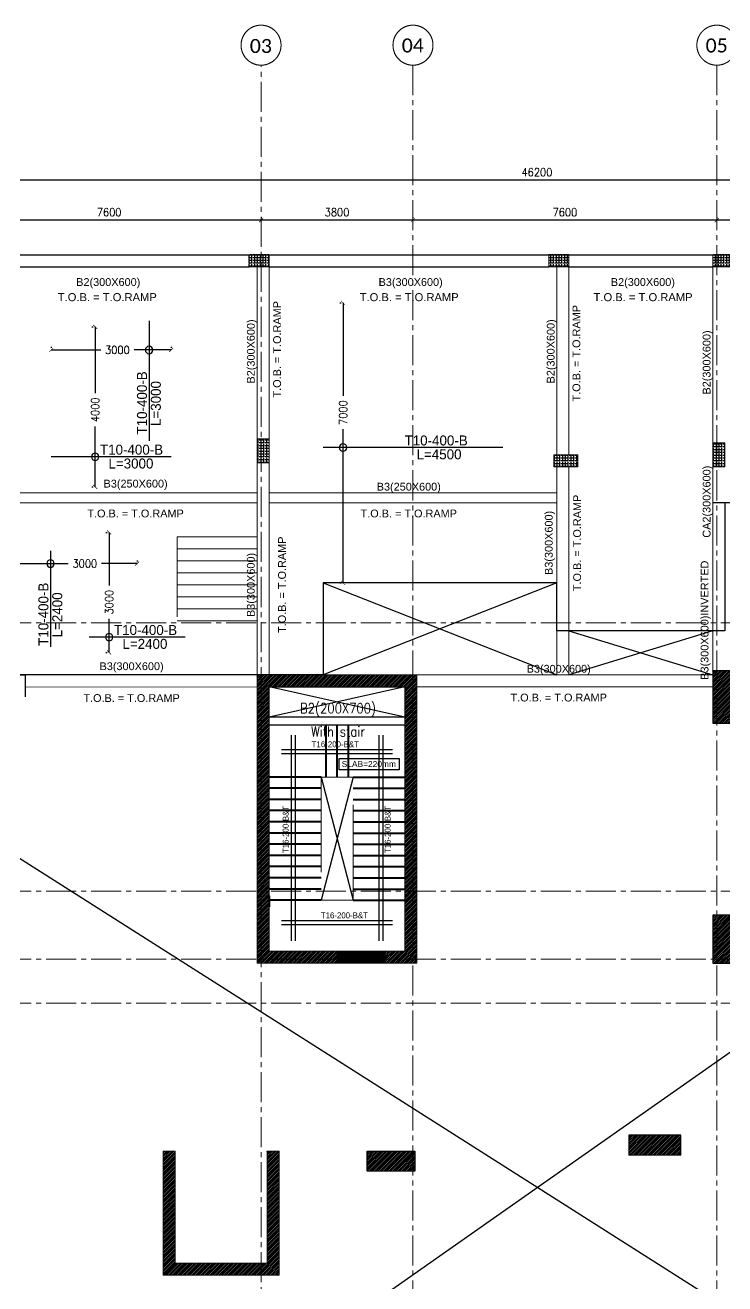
# Model space of a CAD drawing. Header units: millimetres. Extents: x -967280 to 3852, y 2833 to 1955156.
# Drawn here: x -330529 to -313029, y 597322 to 628777 of the extents above; entities that cross this region are included whole.
import ezdxf
from ezdxf.enums import TextEntityAlignment as Align

# ---------------------------------------------------------------- set-up
doc = ezdxf.new("R2010")
doc.units = ezdxf.units.MM
doc.header["$LTSCALE"] = 1000
doc.header["$PDMODE"] = 35
doc.header["$PDSIZE"] = 25
for name, pattern in [('$0$DASHED2', [0.375, 0.25, -0.125]), ('Columns_Structural070816$0$CENTER2', [1.125, 0.75, -0.125, 0.125, -0.125]), ('HIDDEN', [0.375, 0.25, -0.125]), ('HRZN_Line-Ptrn-Dash', [4, 2, -2]), ('HRZN_Line-Ptrn-Sold', [9144001.0, 9144000.0, -1]), ('Overhead', [3.96875, 2.38125, -1.5875])]:
    doc.linetypes.add(name, pattern=pattern)
for name, color, linetype in [('_N-DIM 3', 7, 'Continuous'), ('B05-FIRST FLOOR PLAN$0$STR_ROOF RFT$0$S-SYMB', 30, 'Continuous'), ('S - col hach', 1, 'Continuous'), ('S - dot', 1, 'Continuous'), ('S -Beams', 2, 'Continuous'), ('S-OPENING', 4, 'Continuous')]:
    doc.layers.add(name, color=color, linetype=linetype)
for name, color, linetype, lineweight in [('A-AX-ATT-100', 7, 'HRZN_Line-Ptrn-Sold', 18), ('A-STAIR', 1, 'HRZN_Line-Ptrn-Sold', 13), ('BEAMS', 3, 'HRZN_Line-Ptrn-Sold', 18), ('S - column', 6, 'Continuous', 60), ('S - stair', 3, 'Continuous', 40), ('ST-000-AXIS', 9, 'Columns_Structural070816$0$CENTER2', 9), ('ST-203-SLAB-TXT', 7, 'Continuous', 30), ('ST-RFT-BOT', 2, '$0$DASHED2', 30)]:
    doc.layers.add(name, color=color, linetype=linetype, lineweight=lineweight)
doc.styles.add('Arial_3', font='arial.ttf', dxfattribs={"height": 7999.15942})
doc.styles.add('B05-FIRST FLOOR PLAN$0$T25-100', font='STENCIL.shx', dxfattribs={"height": 250})
doc.styles.add('B05-FIRST FLOOR PLAN$0$XS-Roof RFT$0$T25-100', font='STENCIL.shx', dxfattribs={"height": 250})
doc.styles.add('Calibri_2', font='calibri.ttf', dxfattribs={"height": 300})
doc.styles.add('ST-DIM', font='romans.shx', dxfattribs={"width": 0.85})
doc.styles.add('TUNELNO', font='romans.shx', dxfattribs={"width": 0.9})
doc.styles.add('XREF-ST-FRAMING 1ST FLOOR$0$STRECTURAL', font='arial.ttf')
doc.dimstyles.new('Copy(2) of DSEC', dxfattribs={"dimtxt": 200, "dimasz": 100, "dimexe": 50, "dimexo": 80, "dimgap": 100, "dimtad": 1, "dimdec": 0, "dimrnd": 5, "dimzin": 0, "dimdsep": 46, "dimtxsty": 'TUNELNO', "dimblk": 'ARCHTICK', "dimcen": 0.09, "dimclrd": 1, "dimclre": 1, "dimclrt": 3, "dimadec": 0, "dimazin": 0, "dimtfac": 0.78125, "dimtdec": 0, "dimtix": 1, "dimtmove": 2, "dimatfit": 3, "dimldrblk": 'ARCHTICK', "dimfxl": 1, "dimtolj": 1, "dimtzin": 0, "dimarcsym": 0})
pattern_1 = [(90, (-416898.87, -510539.72), (-69.85, 4e-15), [50.8, -19.05]), (180, (-416898.87, -510539.72), (-9e-15, -69.85), [50.8, -19.05])]
pattern_2 = [(45, (193250.144, -596912.31), (-22.4506403, 22.4506403), [])]
pattern_3 = [(90, (613578.686, -423037.37), (-69.85, 4e-15), [50.8, -19.05]), (180, (613578.686, -423037.37), (-9e-15, -69.85), [50.8, -19.05])]

# ---------------------------------------------------------------- blocks, each defined once
blk = doc.blocks.new('A$C46269fcd new')
at = {"layer": 'S - col hach', "true_color": 0xcd6928}
h = blk.add_hatch(dxfattribs=at)
h.set_pattern_fill('ANGLE', color=32, scale=10, angle=90)
h.set_pattern_definition([(90, (-416898.87, -510439.72), (-69.85, 4e-15), [50.8, -19.05]), (180, (-416898.87, -510439.72), (-9e-15, -69.85), [50.8, -19.05])])
h.paths.add_polyline_path([(16400, 31200), (16100, 31200), (16100, 30600), (16400, 30600)])
h = blk.add_hatch(dxfattribs=at)
h.set_pattern_fill('ANGLE', color=32, scale=10, angle=90)
h.set_pattern_definition(pattern_1)
h.paths.add_polyline_path([(27800, 31100), (27500, 31100), (27500, 30500), (27800, 30500)])
h = blk.add_hatch(dxfattribs=at)
h.set_pattern_fill('ANGLE', color=32, scale=10, angle=90)
h.set_pattern_definition(pattern_1)
h.paths.add_polyline_path([(23525, 30800), (23525, 30500), (24125, 30500), (24125, 30800)])
at = {"layer": 'S - column', "lineweight": 15}
for points in [[(16400, 31200), (16100, 31200), (16100, 30600), (16400, 30600)], [(27800, 31100), (27500, 31100), (27500, 30500), (27800, 30500)], [(23525, 30800), (23525, 30500), (24125, 30500), (24125, 30800)]]:
    blk.add_lwpolyline(points, close=True, dxfattribs=at)
blk = doc.blocks.new('FROM FOUNDATION TO UPPER LOWER BASEMENT_COLUMNS(new2)')
at = {"layer": 'S - col hach'}
h = blk.add_hatch(dxfattribs=at)
h.set_pattern_fill('ANSI31', color=256, scale=10)
h.set_pattern_definition([(45, (907727.56, 223202.353), (-22.4506403, 22.4506403), [])])
h.paths.add_polyline_path([(436699, 635440), (436699, 628840), (436199, 628840), (436199, 628540), (436999, 628540), (436999, 635740), (432999, 635740), (432999, 628540), (433299, 628540), (434999, 628540), (434999, 628840), (433299, 628840), (433299, 635440)])
h = blk.add_hatch(dxfattribs=at)
h.set_pattern_fill('ANSI31', color=256, scale=10)
h.set_pattern_definition(pattern_2)
h.paths.add_polyline_path([(444899, 634540), (444899, 635840), (444399, 635840), (444399, 634540)])
h = blk.add_hatch(dxfattribs=at)
h.set_pattern_fill('ANSI31', color=256, scale=10)
h.set_pattern_definition(pattern_2)
h.paths.add_polyline_path([(444899, 628540), (444899, 629740), (444399, 629740), (444399, 628540)])
h = blk.add_hatch(dxfattribs=at)
h.set_pattern_fill('ANSI31', color=256, scale=10)
h.set_pattern_definition([(45, (172750.148, -603312.31), (-22.4506403, 22.4506403), [])])
h.paths.add_polyline_path([(443599, 623740), (443599, 624240), (442299, 624240), (442299, 623740)])
h = blk.add_hatch(dxfattribs=at)
h.set_pattern_fill('ANSI31', color=256, scale=10)
h.set_pattern_definition(pattern_2)
h.paths.add_polyline_path([(433249, 623840), (433249, 621040), (430949, 621040), (430949, 623840), (430649, 623840), (430649, 620740), (433549, 620740), (433549, 623840)])
h = blk.add_hatch(dxfattribs=at)
h.set_pattern_fill('ANSI31', color=256, scale=10)
h.set_pattern_definition([(45, (167000.147, -603712.31), (-22.4506403, 22.4506403), [])])
h.paths.add_polyline_path([(436456, 623340), (436949, 623340), (436949, 623840), (435749, 623840), (435749, 623340)])
at = {"layer": 'S - column', "lineweight": 15}
blk.add_lwpolyline([(433299, 628840), (433299, 635440), (436699, 635440), (436699, 628840), (436199, 628840), (436199, 628540), (436999, 628540), (436999, 635740), (432999, 635740), (432999, 628540), (433299, 628540), (434999, 628540), (434999, 628840), (433299, 628840)], dxfattribs=at)
for points in [[(444399, 634540), (444899, 634540), (444899, 635840), (444399, 635840)], [(444399, 628540), (444899, 628540), (444899, 629740), (444399, 629740)], [(442299, 623740), (443599, 623740), (443599, 624240), (442299, 624240)], [(433249, 623840), (433249, 621040), (430949, 621040), (430949, 623840), (430649, 623840), (430649, 620740), (433549, 620740), (433549, 623840)], [(435749, 623340), (436949, 623340), (436949, 623840), (435749, 623840)]]:
    blk.add_lwpolyline(points, close=True, dxfattribs=at)
at = {"layer": 'ST-RFT-BOT', "color": 7, "linetype": 'Continuous', "ltscale": 30}
for points in [[(425399, 635190), (425399, 635740), (427199, 635740), (427199, 635190)], [(444899, 635840), (444399, 635840), (444399, 634540), (444899, 634540)], [(444899, 629740), (444399, 629740), (444399, 628540), (444899, 628540)], [(443599, 623740), (443599, 624240), (442299, 624240), (442299, 623740)], [(435749, 623340), (435749, 623840), (436949, 623840), (436949, 623340)]]:
    blk.add_lwpolyline(points, dxfattribs=at)
blk = doc.blocks.new('str col s')
at = {"layer": 'S - col hach', "true_color": 0xcd6928}
h = blk.add_hatch(dxfattribs=at)
h.set_pattern_fill('ANGLE', color=32, scale=10, angle=90)
h.set_pattern_definition(pattern_3)
h.paths.add_polyline_path([(-3850, 0), (-3850, -300), (-3350, -300), (-3350, 0)])
h = blk.add_hatch(dxfattribs=at)
h.set_pattern_fill('ANGLE', color=32, scale=10, angle=90)
h.set_pattern_definition(pattern_3)
h.paths.add_polyline_path([(-10850, -300), (-10850, 0), (-11350, 0), (-11350, -300)])
h = blk.add_hatch(dxfattribs=at)
h.set_pattern_fill('ANGLE', color=32, scale=10, angle=90)
h.set_pattern_definition(pattern_3)
h.paths.add_polyline_path([(750, 0), (250, 0), (250, -300), (750, -300)])
at = {"layer": 'S - column', "lineweight": 15}
for points in [[(-3350, 0), (-3850, 0), (-3850, -300), (-3350, -300)], [(-10850, 0), (-11350, 0), (-11350, -300), (-10850, -300)], [(750, 0), (250, 0), (250, -300), (750, -300)]]:
    blk.add_lwpolyline(points, close=True, dxfattribs=at)
blk = doc.blocks.new('_ArchTick')
at = {"color": 0, "linetype": 'ByBlock', "const_width": 0.15}
blk.add_lwpolyline([(-0.5, -0.5), (0.5, 0.5)], dxfattribs=at)
blk = doc.blocks.new('*D147')
at = {"layer": '_N-DIM 3', "color": 1, "lineweight": -2, "ltscale": 30, "transparency": 16777216}
for p, q in [((-329879, 620740), (-329879, 620710)), ((-329879, 620660), (-328638, 620660)), ((-326879, 620660), (-327804, 620660)), ((-326879, 620740), (-326879, 620710))]:
    blk.add_line(p, q, dxfattribs=at)
at = {"layer": 'Defpoints', "color": 0, "ltscale": 30, "transparency": 16777216}
for p in [(-329879, 620660), (-329879, 620660), (-326879, 620660)]:
    blk.add_point(p, dxfattribs=at)
at = {"layer": '_N-DIM 3', "color": 1, "lineweight": -2, "ltscale": 30, "transparency": 16777216, "xscale": 100, "yscale": 100, "zscale": 100, "rotation": 180}
blk.add_blockref('_ArchTick', (-329879, 620660), dxfattribs=at)
at = {"layer": '_N-DIM 3', "color": 1, "lineweight": -2, "ltscale": 30, "transparency": 16777216, "xscale": 100, "yscale": 100, "zscale": 100}
blk.add_blockref('_ArchTick', (-326879, 620660), dxfattribs=at)
at = {"layer": '_N-DIM 3', "color": 3, "ltscale": 30, "transparency": 16777216, "insert": (-328221, 620660), "char_height": 200, "attachment_point": 5, "style": 'TUNELNO'}
blk.add_mtext('\\A1;3000', dxfattribs=at)
blk = doc.blocks.new('*D149')
at = {"layer": '_N-DIM 3', "color": 1, "lineweight": -2, "ltscale": 30, "transparency": 16777216}
for p, q in [((-330729, 615401), (-330729, 615371)), ((-330729, 615321), (-329452, 615321)), ((-327729, 615321), (-328618, 615321)), ((-327729, 615401), (-327729, 615371))]:
    blk.add_line(p, q, dxfattribs=at)
at = {"layer": 'Defpoints', "color": 0, "ltscale": 30, "transparency": 16777216}
for p in [(-330729, 615321), (-330729, 615321), (-327729, 615321)]:
    blk.add_point(p, dxfattribs=at)
at = {"layer": '_N-DIM 3', "color": 1, "lineweight": -2, "ltscale": 30, "transparency": 16777216, "xscale": 100, "yscale": 100, "zscale": 100, "rotation": 180}
blk.add_blockref('_ArchTick', (-330729, 615321), dxfattribs=at)
at = {"layer": '_N-DIM 3', "color": 1, "lineweight": -2, "ltscale": 30, "transparency": 16777216, "xscale": 100, "yscale": 100, "zscale": 100}
blk.add_blockref('_ArchTick', (-327729, 615321), dxfattribs=at)
at = {"layer": '_N-DIM 3', "color": 3, "ltscale": 30, "transparency": 16777216, "insert": (-329035, 615321), "char_height": 200, "attachment_point": 5, "style": 'TUNELNO'}
blk.add_mtext('\\A1;3000', dxfattribs=at)
blk = doc.blocks.new('*D157')
at = {"layer": '_N-DIM 3', "color": 1, "lineweight": -2, "ltscale": 30, "transparency": 16777216}
for p, q in [((-322657, 621837), (-322627, 621837)), ((-322577, 621837), (-322577, 619511)), ((-322577, 614837), (-322577, 618677)), ((-322657, 614837), (-322627, 614837))]:
    blk.add_line(p, q, dxfattribs=at)
at = {"layer": 'Defpoints', "color": 0, "ltscale": 30, "transparency": 16777216}
for p in [(-322577, 621837), (-322577, 621837), (-322577, 614837)]:
    blk.add_point(p, dxfattribs=at)
at = {"layer": '_N-DIM 3', "color": 1, "lineweight": -2, "ltscale": 30, "transparency": 16777216, "xscale": 100, "yscale": 100, "zscale": 100}
for p, rotation in [((-322577, 621837), 90), ((-322577, 614837), 270)]:
    blk.add_blockref('_ArchTick', p, dxfattribs=dict(at, rotation=rotation))
at = {"layer": '_N-DIM 3', "color": 3, "ltscale": 30, "transparency": 16777216, "insert": (-322577, 619094), "char_height": 200, "attachment_point": 5, "rotation": 90, "style": 'TUNELNO'}
blk.add_mtext('\\A1;7000', dxfattribs=at)
blk = doc.blocks.new('*D158')
at = {"layer": '_N-DIM 3', "color": 1, "lineweight": -2, "ltscale": 30, "transparency": 16777216}
for p, q in [((-328857, 621237), (-328827, 621237)), ((-328777, 621237), (-328777, 619582)), ((-328777, 617237), (-328777, 618748)), ((-328857, 617237), (-328827, 617237))]:
    blk.add_line(p, q, dxfattribs=at)
at = {"layer": 'Defpoints', "color": 0, "ltscale": 30, "transparency": 16777216}
for p in [(-328777, 621237), (-328777, 621237), (-328777, 617237)]:
    blk.add_point(p, dxfattribs=at)
at = {"layer": '_N-DIM 3', "color": 1, "lineweight": -2, "ltscale": 30, "transparency": 16777216, "xscale": 100, "yscale": 100, "zscale": 100}
for p, rotation in [((-328777, 621237), 90), ((-328777, 617237), 270)]:
    blk.add_blockref('_ArchTick', p, dxfattribs=dict(at, rotation=rotation))
at = {"layer": '_N-DIM 3', "color": 3, "ltscale": 30, "transparency": 16777216, "insert": (-328777, 619165), "char_height": 200, "attachment_point": 5, "rotation": 90, "style": 'TUNELNO'}
blk.add_mtext('\\A1;4000', dxfattribs=at)
blk = doc.blocks.new('*D159')
at = {"layer": '_N-DIM 3', "color": 1, "lineweight": -2, "ltscale": 30, "transparency": 16777216}
for p, q in [((-328507, 616100), (-328477, 616100)), ((-328427, 616100), (-328427, 614774)), ((-328427, 613100), (-328427, 613940)), ((-328507, 613100), (-328477, 613100))]:
    blk.add_line(p, q, dxfattribs=at)
at = {"layer": 'Defpoints', "color": 0, "ltscale": 30, "transparency": 16777216}
for p in [(-328427, 616100), (-328427, 616100), (-328427, 613100)]:
    blk.add_point(p, dxfattribs=at)
at = {"layer": '_N-DIM 3', "color": 1, "lineweight": -2, "ltscale": 30, "transparency": 16777216, "xscale": 100, "yscale": 100, "zscale": 100}
for p, rotation in [((-328427, 616100), 90), ((-328427, 613100), 270)]:
    blk.add_blockref('_ArchTick', p, dxfattribs=dict(at, rotation=rotation))
at = {"layer": '_N-DIM 3', "color": 3, "ltscale": 30, "transparency": 16777216, "insert": (-328427, 614357), "char_height": 200, "attachment_point": 5, "rotation": 90, "style": 'TUNELNO'}
blk.add_mtext('\\A1;3000', dxfattribs=at)
blk = doc.blocks.new('*D1491')
at = {"layer": '_N-DIM 3', "color": 1, "linetype": 'Continuous', "lineweight": -2, "ltscale": 30, "transparency": 16777216}
for p, q in [((544499, 747185), (544499, 747155)), ((552099, 747105), (544499, 747105)), ((552099, 747185), (552099, 747155))]:
    blk.add_line(p, q, dxfattribs=at)
at = {"layer": 'Defpoints', "color": 0, "linetype": 'Continuous', "ltscale": 30, "transparency": 16777216}
for p in [(544499, 747105), (544499, 747105), (552099, 747105)]:
    blk.add_point(p, dxfattribs=at)
at = {"layer": '_N-DIM 3', "color": 1, "linetype": 'Continuous', "lineweight": -2, "ltscale": 30, "transparency": 16777216, "xscale": 100, "yscale": 100, "zscale": 100, "rotation": 180}
blk.add_blockref('_ArchTick', (544499, 747105), dxfattribs=at)
at = {"layer": '_N-DIM 3', "color": 1, "linetype": 'Continuous', "lineweight": -2, "ltscale": 30, "transparency": 16777216, "xscale": 100, "yscale": 100, "zscale": 100}
blk.add_blockref('_ArchTick', (552099, 747105), dxfattribs=at)
at = {"layer": '_N-DIM 3', "color": 3, "linetype": 'Continuous', "ltscale": 30, "transparency": 16777216, "insert": (548299, 747305), "char_height": 200, "attachment_point": 5, "style": 'TUNELNO'}
blk.add_mtext('\\A1;7600', dxfattribs=at)
blk = doc.blocks.new('*D1492')
at = {"layer": '_N-DIM 3', "color": 1, "linetype": 'Continuous', "lineweight": -2, "ltscale": 30, "transparency": 16777216}
for p, q in [((536899, 747185), (536899, 747155)), ((544499, 747105), (536899, 747105)), ((544499, 747185), (544499, 747155))]:
    blk.add_line(p, q, dxfattribs=at)
at = {"layer": 'Defpoints', "color": 0, "linetype": 'Continuous', "ltscale": 30, "transparency": 16777216}
for p in [(536899, 747105), (536899, 747105), (544499, 747105)]:
    blk.add_point(p, dxfattribs=at)
at = {"layer": '_N-DIM 3', "color": 1, "linetype": 'Continuous', "lineweight": -2, "ltscale": 30, "transparency": 16777216, "xscale": 100, "yscale": 100, "zscale": 100, "rotation": 180}
blk.add_blockref('_ArchTick', (536899, 747105), dxfattribs=at)
at = {"layer": '_N-DIM 3', "color": 1, "linetype": 'Continuous', "lineweight": -2, "ltscale": 30, "transparency": 16777216, "xscale": 100, "yscale": 100, "zscale": 100}
blk.add_blockref('_ArchTick', (544499, 747105), dxfattribs=at)
at = {"layer": '_N-DIM 3', "color": 3, "linetype": 'Continuous', "ltscale": 30, "transparency": 16777216, "insert": (540699, 747305), "char_height": 200, "attachment_point": 5, "style": 'TUNELNO'}
blk.add_mtext('\\A1;7600', dxfattribs=at)
blk = doc.blocks.new('*D1493')
at = {"layer": '_N-DIM 3', "color": 1, "linetype": 'Continuous', "lineweight": -2, "ltscale": 30, "transparency": 16777216}
for p, q in [((533099, 747185), (533099, 747155)), ((536899, 747105), (533099, 747105)), ((536899, 747185), (536899, 747155))]:
    blk.add_line(p, q, dxfattribs=at)
at = {"layer": 'Defpoints', "color": 0, "linetype": 'Continuous', "ltscale": 30, "transparency": 16777216}
for p in [(533099, 747105), (533099, 747105), (536899, 747105)]:
    blk.add_point(p, dxfattribs=at)
at = {"layer": '_N-DIM 3', "color": 1, "linetype": 'Continuous', "lineweight": -2, "ltscale": 30, "transparency": 16777216, "xscale": 100, "yscale": 100, "zscale": 100, "rotation": 180}
blk.add_blockref('_ArchTick', (533099, 747105), dxfattribs=at)
at = {"layer": '_N-DIM 3', "color": 1, "linetype": 'Continuous', "lineweight": -2, "ltscale": 30, "transparency": 16777216, "xscale": 100, "yscale": 100, "zscale": 100}
blk.add_blockref('_ArchTick', (536899, 747105), dxfattribs=at)
at = {"layer": '_N-DIM 3', "color": 3, "linetype": 'Continuous', "ltscale": 30, "transparency": 16777216, "insert": (534999, 747305), "char_height": 200, "attachment_point": 5, "style": 'TUNELNO'}
blk.add_mtext('\\A1;3800', dxfattribs=at)
blk = doc.blocks.new('*D1494')
at = {"layer": '_N-DIM 3', "color": 1, "linetype": 'Continuous', "lineweight": -2, "ltscale": 30, "transparency": 16777216}
for p, q in [((525499, 747185), (525499, 747155)), ((533099, 747105), (525499, 747105)), ((533099, 747185), (533099, 747155))]:
    blk.add_line(p, q, dxfattribs=at)
at = {"layer": 'Defpoints', "color": 0, "linetype": 'Continuous', "ltscale": 30, "transparency": 16777216}
for p in [(525499, 747105), (525499, 747105), (533099, 747105)]:
    blk.add_point(p, dxfattribs=at)
at = {"layer": '_N-DIM 3', "color": 1, "linetype": 'Continuous', "lineweight": -2, "ltscale": 30, "transparency": 16777216, "xscale": 100, "yscale": 100, "zscale": 100, "rotation": 180}
blk.add_blockref('_ArchTick', (525499, 747105), dxfattribs=at)
at = {"layer": '_N-DIM 3', "color": 1, "linetype": 'Continuous', "lineweight": -2, "ltscale": 30, "transparency": 16777216, "xscale": 100, "yscale": 100, "zscale": 100}
blk.add_blockref('_ArchTick', (533099, 747105), dxfattribs=at)
at = {"layer": '_N-DIM 3', "color": 3, "linetype": 'Continuous', "ltscale": 30, "transparency": 16777216, "insert": (529299, 747305), "char_height": 200, "attachment_point": 5, "style": 'TUNELNO'}
blk.add_mtext('\\A1;7600', dxfattribs=at)
blk = doc.blocks.new('*D1496')
at = {"layer": '_N-DIM 3', "color": 1, "linetype": 'Continuous', "lineweight": -2, "ltscale": 30, "transparency": 16777216}
for p, q in [((516899, 748185), (516899, 748155)), ((563099, 748105), (516899, 748105)), ((563099, 748185), (563099, 748155))]:
    blk.add_line(p, q, dxfattribs=at)
at = {"layer": 'Defpoints', "color": 0, "linetype": 'Continuous', "ltscale": 30, "transparency": 16777216}
for p in [(516899, 748105), (516899, 748105), (563099, 748105)]:
    blk.add_point(p, dxfattribs=at)
at = {"layer": '_N-DIM 3', "color": 1, "linetype": 'Continuous', "lineweight": -2, "ltscale": 30, "transparency": 16777216, "xscale": 100, "yscale": 100, "zscale": 100, "rotation": 180}
blk.add_blockref('_ArchTick', (516899, 748105), dxfattribs=at)
at = {"layer": '_N-DIM 3', "color": 1, "linetype": 'Continuous', "lineweight": -2, "ltscale": 30, "transparency": 16777216, "xscale": 100, "yscale": 100, "zscale": 100}
blk.add_blockref('_ArchTick', (563099, 748105), dxfattribs=at)
at = {"layer": '_N-DIM 3', "color": 3, "linetype": 'Continuous', "ltscale": 30, "transparency": 16777216, "insert": (539999, 748305), "char_height": 200, "attachment_point": 5, "style": 'TUNELNO'}
blk.add_mtext('\\A1;46200', dxfattribs=at)
blk = doc.blocks.new('Grid - HRZN_G-Datm-Grid-Head-1554275-FIRST FLOOR FFL_1_')
at = {"layer": 'A-AX-ATT-100'}
blk.add_circle((0, 0), 5, dxfattribs=at)
blk = doc.blocks.new('AXES-00')
at = {"layer": 'ST-000-AXIS'}
for p, q in [((533098.9, 695813.8), (533098.9, 750979.6)), ((536898.9, 750979.6), (536898.9, 695813.8)), ((544498.9, 750979.6), (544498.9, 695813.8)), ((575723.2, 737039.7), (505674.3, 737039.7)), ((575723.2, 730339.7), (505674.3, 730339.7)), ((575723.2, 728639.7), (505674.3, 728639.7)), ((575723.2, 727539.7), (505674.3, 727539.7))]:
    blk.add_line(p, q, dxfattribs=at)
at = {"layer": 'A-AX-ATT-100', "xscale": 99.99999999999993, "yscale": 99.99999999999993, "zscale": 99.99999999999993}
blk.add_blockref('Grid - HRZN_G-Datm-Grid-Head-1554275-FIRST FLOOR FFL_1_', (533098.9, 751479.6), dxfattribs=at)
at = {"layer": 'A-AX-ATT-100', "xscale": 99.99999999999993, "yscale": 99.99999999999993, "zscale": 99.99999999999993, "rotation": 180}
for p in [(536898.9, 751479.6), (544498.9, 751479.6)]:
    blk.add_blockref('Grid - HRZN_G-Datm-Grid-Head-1554275-FIRST FLOOR FFL_1_', p, dxfattribs=at)
at = {"layer": 'A-AX-ATT-100', "linetype": 'Continuous', "lineweight": 13, "char_height": 350, "width": 673.417, "attachment_point": 1, "style": 'Calibri_2'}
for s, insert in [('03', (532817.7, 751634.5)), ('04', (536618, 751647.5)), ('05', (544218, 751647.5))]:
    blk.add_mtext(s, dxfattribs=dict(at, insert=insert))
at = {"layer": '_N-DIM 3', "color": 3, "linetype": 'Continuous', "ltscale": 30}
for base, p1, p2, picture, middle in [((516898.9, 748104.7), (563098.9, 748104.7), (516898.9, 748104.7), '*D1496', (539998.9, 748304.7)), ((525498.9, 747104.7), (533098.9, 747104.7), (525498.9, 747104.7), '*D1494', (529298.9, 747304.7)), ((533098.9, 747104.7), (536898.9, 747104.7), (533098.9, 747104.7), '*D1493', (534998.9, 747304.7)), ((536898.9, 747104.7), (544498.9, 747104.7), (536898.9, 747104.7), '*D1492', (540698.9, 747304.7)), ((544498.9, 747104.7), (552098.9, 747104.7), (544498.9, 747104.7), '*D1491', (548298.9, 747304.7))]:
    dim = blk.add_linear_dim(base=base, p1=p1, p2=p2, dimstyle='Copy(2) of DSEC', dxfattribs=at)
    dim.commit()
    dim.dimension.update_dxf_attribs({"geometry": picture, "text_midpoint": middle})

msp = doc.modelspace()

# ---------------------------------------------------------------- hatches: boundary and pattern name
at = {"layer": 'S-OPENING', "ltscale": 30, "transparency": 33554483}
h = msp.add_hatch(dxfattribs=at)
h.set_pattern_fill('ANSI37', scale=5)
h.set_pattern_definition([(45, (567355.478, -97374.431), (-11.22532015, 11.22532015), []), (135, (567355.478, -97374.431), (-11.22532015, -11.22532015), [])])
h.paths.add_polyline_path([(-322728.7, 605637.4), (-321528.7, 605637.4), (-321528.7, 605337.4), (-322728.7, 605337.4)])

# ---------------------------------------------------------------- linework, layer by layer
at = {"layer": 'A-STAIR', "color": 4, "linetype": 'HRZN_Line-Ptrn-Dash'}
for p, q in [((-326728.7, 615687.4), (-324728.7, 615687.4)), ((-326728.7, 615387.4), (-324728.7, 615387.4)), ((-326728.7, 615087.4), (-324728.7, 615087.4)), ((-326728.7, 614787.4), (-324728.7, 614787.4)), ((-326728.7, 614487.4), (-324728.7, 614487.4)), ((-326728.7, 614187.4), (-324728.7, 614187.4)), ((-326728.7, 613887.4), (-324728.7, 613887.4))]:
    msp.add_line(p, q, dxfattribs=at)
msp.add_lwpolyline([(-324728.7, 612537.4), (-324728.7, 615987.4), (-326728.7, 615987.4), (-326728.7, 612537.4)], close=True, dxfattribs=at)
at = {"layer": 'A-STAIR', "linetype": 'Overhead'}
msp.add_lwpolyline([(-322328.7, 609987.4), (-323128.7, 609987.4), (-323128.7, 606907.4), (-322328.7, 606907.4)], close=True, dxfattribs=at)
at = {"layer": 'B05-FIRST FLOOR PLAN$0$STR_ROOF RFT$0$S-SYMB', "extrusion": (0, 0, -1)}
for centre in [(327429.5, 620660), (322577.2, 618220.9), (328777.2, 617991.2), (329894.2, 615321.1), (328427.2, 613483.9)]:
    msp.add_circle(centre, 92.8, dxfattribs=at)
at = {"layer": 'BEAMS'}
for p, q in [((-324728.7, 618437.4), (-324728.7, 622737.4)), ((-324428.7, 622737.4), (-324428.7, 618437.4)), ((-317228.7, 618037.4), (-317228.7, 622737.4)), ((-316928.7, 622737.4), (-316928.7, 618037.4)), ((-313328.7, 618337.4), (-313328.7, 622737.4)), ((-324728.7, 617837.4), (-324728.7, 612537.4)), ((-324428.7, 617837.4), (-324428.7, 612537.4)), ((-317228.7, 612537.4), (-317228.7, 617737.4)), ((-316928.7, 617737.4), (-316928.7, 612537.4)), ((-313328.7, 612637.4), (-313328.7, 617737.4)), ((-332028.7, 617087.4), (-324728.7, 617087.4)), ((-324428.7, 617087.4), (-317228.7, 617087.4)), ((-332028.7, 616837.4), (-324728.7, 616837.4)), ((-324428.7, 616837.4), (-317228.7, 616837.4)), ((-330528.7, 612537.4), (-324728.7, 612537.4)), ((-320728.7, 612537.4), (-313328.7, 612537.4)), ((-330528.7, 612237.4), (-324728.7, 612237.3)), ((-320728.7, 612237.4), (-313328.7, 612237.4))]:
    msp.add_line(p, q, dxfattribs=at)
at = {"layer": 'S - dot'}
for p, q in [((-293293.7, 616837.4), (-339828.7, 584237.4)), ((-317228.7, 614837.4), (-323078.7, 612537.4)), ((-323078.7, 614837.4), (-317228.7, 612537.4)), ((-339928.7, 613837.4), (-293293.7, 584237.4)), ((-313328.7, 613637.4), (-316928.7, 612537.4)), ((-316928.7, 613637.4), (-313328.7, 612537.4)), ((-321028.7, 612237.4), (-324428.7, 611487.4)), ((-321028.7, 611487.4), (-324428.7, 612237.4))]:
    msp.add_line(p, q, dxfattribs=at)
at = {"layer": 'S - stair', "linetype": 'HIDDEN', "ltscale": 500}
for p, q in [((-323004.1, 609987.4), (-323004.1, 611287.4)), ((-322724.1, 609987.4), (-322724.1, 611287.4)), ((-322444.1, 609987.4), (-322444.1, 611287.4)), ((-323128.7, 609987.4), (-324428.7, 609987.4)), ((-322328.7, 609987.4), (-321028.7, 609987.4)), ((-323128.7, 609707.4), (-324428.7, 609707.4)), ((-322328.7, 609707.4), (-321028.7, 609707.4)), ((-323128.7, 609427.4), (-324428.7, 609427.4)), ((-322328.7, 609427.4), (-321028.7, 609427.4)), ((-323128.7, 609147.4), (-324428.7, 609147.4)), ((-322328.7, 609147.4), (-321028.7, 609147.4)), ((-323128.7, 608867.4), (-324428.7, 608867.4)), ((-322328.7, 608867.4), (-321028.7, 608867.4)), ((-323128.7, 608587.4), (-324428.7, 608587.4)), ((-322328.7, 608587.4), (-321028.7, 608587.4)), ((-323128.7, 608307.4), (-324428.7, 608307.4)), ((-322328.7, 608307.4), (-321028.7, 608307.4)), ((-323128.7, 608027.4), (-324428.7, 608027.4)), ((-323128.7, 607747.4), (-324428.7, 607747.4)), ((-322328.7, 608027.4), (-321028.7, 608027.4)), ((-322328.7, 607747.4), (-321028.7, 607747.4)), ((-323128.7, 607467.4), (-324428.7, 607467.4)), ((-322328.7, 607467.4), (-321028.7, 607467.4)), ((-323128.7, 607187.4), (-324428.7, 607187.4)), ((-322328.7, 607187.4), (-321028.7, 607187.4)), ((-323128.7, 606907.4), (-324428.7, 606907.4)), ((-322328.7, 606907.4), (-321028.7, 606907.4))]:
    msp.add_line(p, q, dxfattribs=at)
at = {"layer": 'S - stair', "ltscale": 500}
msp.add_line((-324428.7, 607017.4), (-324428.7, 606747.4), dxfattribs=at)
at = {"layer": 'S -Beams', "ltscale": 30}
for p, q in [((-332028.7, 623037.4), (-324928.7, 623037.4)), ((-324428.7, 623037.4), (-317428.7, 623037.4)), ((-316928.7, 623037.4), (-313328.7, 623037.4)), ((-332028.7, 622737.4), (-324928.7, 622737.4)), ((-324428.7, 622737.4), (-317428.7, 622737.4)), ((-316928.7, 622737.4), (-313328.7, 622737.4))]:
    msp.add_line(p, q, dxfattribs=at)
at = {"layer": 'S -Beams'}
msp.add_line((-321028.7, 611287.4), (-324428.7, 611287.4), dxfattribs=at)
at = {"layer": 'S -Beams', "color": 6, "ltscale": 30}
msp.add_lwpolyline([(-346928.7, 623037.4), (-292993.7, 623037.4), (-292993.7, 616837.4), (-313028.7, 616837.4), (-313028.7, 613637.4), (-317228.7, 613637.4), (-317228.7, 614837.4), (-323078.7, 614837.4), (-323078.7, 612537.4), (-330728.7, 612537.4), (-330728.7, 616037.4), (-335928.7, 616037.4), (-335928.7, 614237.4), (-339928.7, 614237.4), (-339928.7, 608037.4), (-340628.7, 608037.4), (-340628.7, 593037.4), (-339928.7, 593037.4), (-339928.7, 586837.4), (-339828.7, 586837.4), (-339828.7, 584237.4), (-292993.7, 584237.4), (-292993.7, 578037.4), (-346928.7, 578037.4)], close=True, dxfattribs=at)
at = {"layer": 'S -Beams'}
msp.add_lwpolyline([(-324428.7, 612237.4), (-321028.7, 612237.4), (-321028.7, 611487.4), (-324428.7, 611487.4)], close=True, dxfattribs=at)
at = {"layer": 'S-OPENING', "color": 4, "ltscale": 30}
msp.add_lwpolyline([(-322728.7, 605637.4), (-321528.7, 605637.4), (-321528.7, 605337.4), (-322728.7, 605337.4)], close=True, dxfattribs=at)
at = {"layer": 'ST-203-SLAB-TXT'}
msp.add_lwpolyline([(-322678.7, 610450.1), (-321176.2, 610450.1), (-321176.2, 610170.7), (-322678.7, 610170.7)], close=True, dxfattribs=at)
at = {"layer": 'ST-RFT-BOT', "ltscale": 30}
for p, q in [((-327429.5, 621387.4), (-327429.5, 618387.4)), ((-318578.7, 618220.9), (-323078.7, 618220.9)), ((-326878.7, 617991.2), (-329878.7, 617991.2)), ((-329894.2, 615641.2), (-329894.2, 613241.2)), ((-326528.7, 613483.9), (-328928.7, 613483.9)), ((-323872.9, 611030.1), (-323872.9, 605894.6)), ((-323772.9, 611030.1), (-323772.9, 605894.6)), ((-321684.5, 611030.1), (-321684.5, 605894.6)), ((-321584.5, 611030.1), (-321584.5, 605894.6)), ((-321342, 610665.1), (-324115.4, 610665.1)), ((-321342, 610565.1), (-324115.4, 610565.1)), ((-321342, 606389.9), (-324115.4, 606389.9)), ((-321342, 606289.9), (-324115.4, 606289.9))]:
    msp.add_line(p, q, dxfattribs=at)
at = {"layer": 'ST-RFT-BOT', "color": 3, "linetype": 'Continuous', "ltscale": 30}
for p, q in [((-313028.7, 616837.4), (-313328.7, 616837.4)), ((-322328.7, 609987.4), (-323128.7, 606907.4)), ((-323128.7, 609987.4), (-322328.7, 606907.4))]:
    msp.add_line(p, q, dxfattribs=at)

# ---------------------------------------------------------------- block references
at = {"layer": 'S - column', "color": 7, "true_color": 0xffffff}
msp.add_blockref('A$C46269fcd new', (-340828.7, 587237.4), dxfattribs=at)
at = {"layer": 'S - column'}
msp.add_blockref('FROM FOUNDATION TO UPPER LOWER BASEMENT_COLUMNS(new2)', (-757727.6, -23202.4), dxfattribs=at)
at = {"layer": 'S -Beams'}
msp.add_blockref('AXES-00', (-857727.6, -123202.4), dxfattribs=at)
at = {"layer": 'ST-RFT-BOT', "color": 1, "linetype": 'Continuous'}
msp.add_blockref('str col s', (-313578.7, 623037.4), dxfattribs=at)

# ---------------------------------------------------------------- texts
at = {"layer": 'BEAMS', "color": 7, "style": 'Arial_3'}
for s, p in [('B2(300X600)', (-328450, 622357.6)), ('B3(300X600)', (-320887, 622357.6)), ('B2(300X600)', (-315078.6, 622357.6))]:
    msp.add_text(s, height=194.734, dxfattribs=at).set_placement(p, align=Align.MIDDLE_CENTER)
at = {"layer": 'BEAMS', "style": 'Arial_3'}
for s, p in [('T.O.B. = T.O.RAMP', (-324071.9, 620677.4)), ('T.O.B. = T.O.RAMP', (-316585.2, 620578.6)), ('B2(300X600)', (-324728.7, 620622.8)), ('B2(300X600)', (-317228.7, 620625.3)), ('B2(300X600)', (-313328.7, 620348)), ('CA2(300X600)', (-313328.7, 616868.5)), ('T.O.B. = T.O.RAMP', (-316567.4, 615837.7)), ('B3(300X600)', (-317277.1, 615838.5)), ('T.O.B. = T.O.RAMP', (-323949.3, 614793.3)), ('B3(300X600)', (-324728.7, 614787.4)), ('B3(300X600)INVERTED', (-313380, 613907.4))]:
    msp.add_text(s, height=194.734, rotation=90, dxfattribs=at).set_placement(p, align=Align.BOTTOM_CENTER)
for s, p in [('B3(250X600)', (-327766.2, 617163.8)), ('B3(250X600)', (-320934, 617087.4)), ('T.O.B. = T.O.RAMP', (-327766.2, 616417.8)), ('T.O.B. = T.O.RAMP', (-320934, 616417.8)), ('B3(300X600)', (-327866.2, 612600.5)), ('B3(300X600)', (-317184, 612537.4)), ('T.O.B. = T.O.RAMP', (-327866.2, 611804.6)), ('T.O.B. = T.O.RAMP', (-317184, 611817.8))]:
    msp.add_text(s, height=194.734, dxfattribs=at).set_placement(p, align=Align.BOTTOM_CENTER)
at = {"layer": 'ST-203-SLAB-TXT', "style": 'B05-FIRST FLOOR PLAN$0$T25-100'}
for s, p in [('T10-400-B', (-327482.3, 618547.7)), ('L=3000', (-327135.9, 618759.1)), ('T10-400-B', (-329947, 613265.7)), ('L=2400', (-329600.6, 613477.1))]:
    msp.add_text(s, height=250, rotation=90, dxfattribs=at).set_placement(p)
for s, p in [('T10-400-B', (-321039, 618273.7)), ('T10-400-B', (-328657.1, 618043.9)), ('L=4500', (-320739.6, 617927.3)), ('L=3000', (-328445.7, 617697.6)), ('T10-400-B', (-328307.1, 613536.7)), ('L=2400', (-328095.7, 613190.3))]:
    msp.add_text(s, height=250, dxfattribs=at).set_placement(p)
at = {"layer": 'ST-203-SLAB-TXT', "style": 'ST-DIM', "width": 0.85}
for s, p in [('B2(200X700)', (-322703, 611705.4)), ('With stair', (-322703, 611125.4)), ('With stair', (-322703, 611125.4))]:
    msp.add_text(s, height=250, dxfattribs=at).set_placement(p, align=Align.MIDDLE_CENTER)
at = {"layer": 'ST-203-SLAB-TXT', "style": 'B05-FIRST FLOOR PLAN$0$XS-Roof RFT$0$T25-100'}
for p in [(-322773, 610688.6), (-322543.8, 606413.4)]:
    msp.add_text('T16-200-B&T', height=147.028, dxfattribs=at).set_placement(p, align=Align.BOTTOM_CENTER)
for p in [(-323896.4, 608676.7), (-321344.8, 608676.7)]:
    msp.add_text('T16-200-B&T', height=147.028, rotation=90, dxfattribs=at).set_placement(p, align=Align.BOTTOM_CENTER)
at = {"layer": 'ST-203-SLAB-TXT', "insert": (-321933.1, 610310), "char_height": 149.99, "attachment_point": 5, "style": 'XREF-ST-FRAMING 1ST FLOOR$0$STRECTURAL'}
msp.add_mtext('SLAB=220mm', dxfattribs=at)
at = {"layer": 'ST-RFT-BOT', "color": 3, "linetype": 'Continuous', "ltscale": 30, "style": 'Arial_3'}
for p in [(-328473.9, 621820.1), (-320923.9, 621820.1), (-315073.9, 621820.1)]:
    msp.add_text('T.O.B. = T.O.RAMP', height=200, dxfattribs=at).set_placement(p, align=Align.BOTTOM_CENTER)

# ---------------------------------------------------------------- dimensions: what is measured, and where the dimension line sits
at = {"layer": '_N-DIM 3', "ltscale": 30}
for base, p1, p2, picture, middle in [((-322577.2, 621837.4), (-322577.2, 614837.4), (-322577.2, 621837.4), '*D157', (-322577.2, 619093.8)), ((-328777.2, 621237.4), (-328777.2, 617237.4), (-328777.2, 621237.4), '*D158', (-328777.2, 619164.8)), ((-328427.2, 616100.4), (-328427.2, 613100.4), (-328427.2, 616100.4), '*D159', (-328427.2, 614356.8))]:
    dim = msp.add_linear_dim(base=base, p1=p1, p2=p2, angle=270, dimstyle='Copy(2) of DSEC', dxfattribs=at)
    dim.commit()
    dim.dimension.update_dxf_attribs({"geometry": picture, "text_midpoint": middle, "dimtype": 160})
for base, p1, p2, picture, middle in [((-329878.7, 620660), (-326878.7, 620660), (-329878.7, 620660), '*D147', (-328220.7, 620660)), ((-330728.7, 615321.1), (-327728.7, 615321.1), (-330728.7, 615321.1), '*D149', (-329035, 615321.1))]:
    dim = msp.add_linear_dim(base=base, p1=p1, p2=p2, dimstyle='Copy(2) of DSEC', dxfattribs=at)
    dim.commit()
    dim.dimension.update_dxf_attribs({"geometry": picture, "text_midpoint": middle, "dimtype": 160})

doc.saveas('drawing.dxf')
